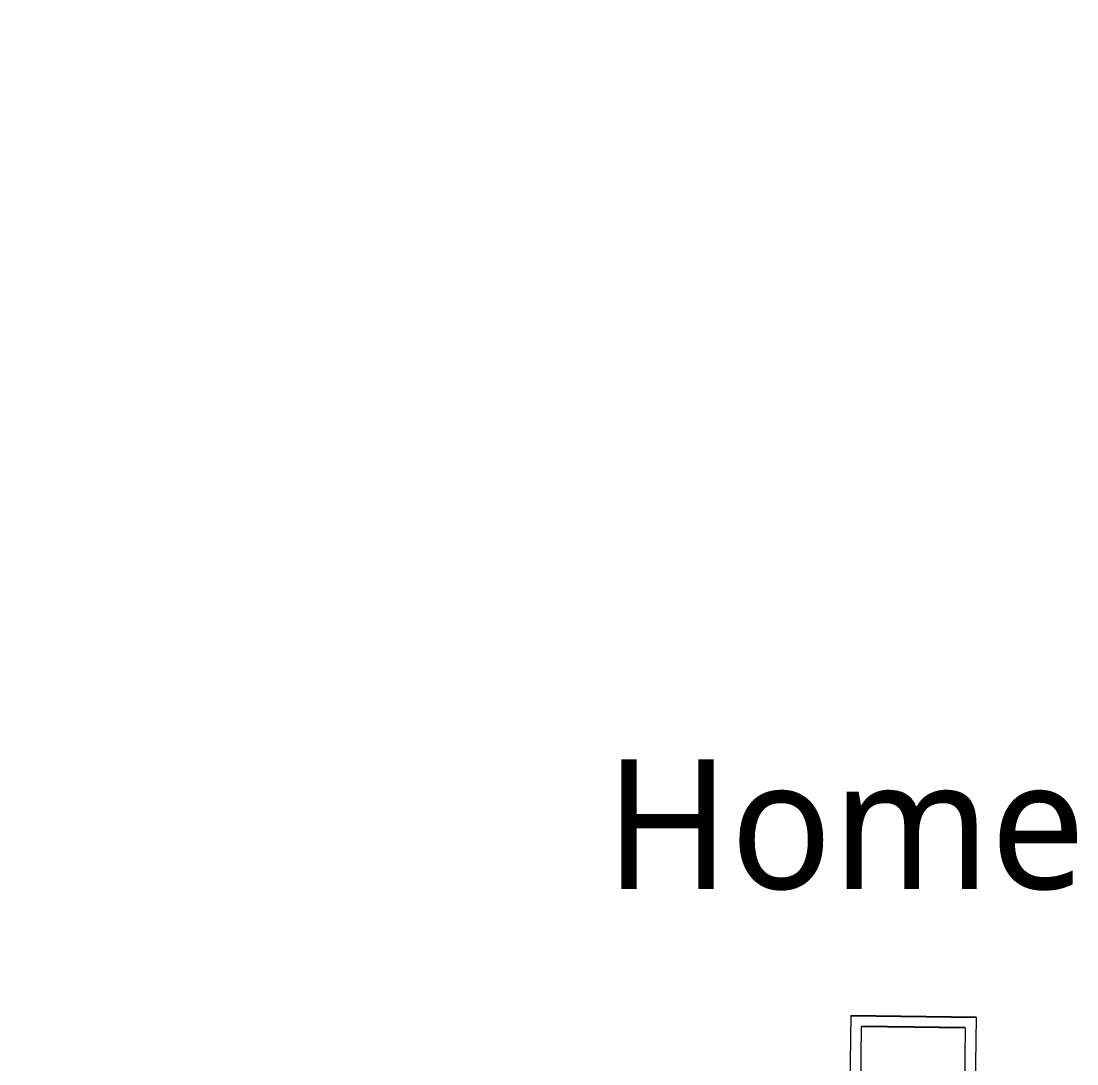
# Model space of a CAD drawing. Extents: x -13328 to 38686, y -10157 to 7853.
# Drawn here: x -8136 to -7647.5, y 4102.5 to 4585 of the extents above; entities that cross this region are included whole.
import ezdxf

# ---------------------------------------------------------------- set-up
doc = ezdxf.new("R2010")
doc.units = 0
doc.header["$LTSCALE"] = 1.5
doc.header["$MEASUREMENT"] = 0
doc.layers.get('0').update_dxf_attribs({"color": 8})
doc.layers.get('DEFPOINTS').update_dxf_attribs({"color": 11})
for name, color, linetype in [('A-WALL-ext-exs', 2, 'Continuous'), ('Layer1', 1, 'Continuous'), ('TEXT9', 9, 'Continuous')]:
    doc.layers.add(name, color=color, linetype=linetype)
doc.styles.add('LUCIDA', font='l_10646.ttf')
doc.styles.add('ROMANS', font='ROMANS.shx', dxfattribs={"width": 0.7, "oblique": 15})
doc.dimstyles.new('Dim240.0', dxfattribs={"dimscale": 240, "dimtxt": 0.125, "dimasz": 0.09375, "dimexe": 0.09375, "dimexo": 0.0625, "dimgap": 0.03125, "dimtad": 1, "dimdec": 1, "dimlfac": 0.083333, "dimzin": 0, "dimdsep": 46, "dimtxsty": 'ROMANS', "dimblk1": 'ARCHTICK', "dimblk2": 'ARCHTICK', "dimsah": 1, "dimcen": 0.09375, "dimdle": 0.09375, "dimclrd": 256, "dimclre": 256, "dimclrt": 3, "dimadec": 4, "dimazin": 0, "dimtfac": 1, "dimtdec": 1, "dimtmove": 0, "dimatfit": 3, "dimldrblk": 'ARCHTICK', "dimfxl": 1, "dimtolj": 1, "dimtzin": 0, "dimarcsym": 0})

# ---------------------------------------------------------------- blocks, each defined once
blk = doc.blocks.new('_ARCHTICK')
at = {"color": 0, "linetype": 'ByBlock', "const_width": 0.15}
blk.add_lwpolyline([(-0.5, -0.5), (0.5, 0.5)], dxfattribs=at)
blk = doc.blocks.new('*D141')
at = {"layer": 'DEFPOINTS', "color": 0, "transparency": 16777216}
for p in [(-8690.22, 4584.99), (-8065.07, 3560.41), (-8463.29, 3306.37)]:
    blk.add_point(p, dxfattribs=at)
at = {"layer": 'Layer1', "lineweight": -2, "transparency": 16777216}
for p, q in [((-8702.87, 4576.92), (-9127.65, 4305.94)), ((-9120.78, 4337.01), (-8451.19, 3287.4)), ((-8077.72, 3552.34), (-8482.26, 3294.27))]:
    blk.add_line(p, q, dxfattribs=at)
at = {"layer": 'Layer1', "lineweight": -2, "transparency": 16777216, "xscale": 22.5, "yscale": 22.5, "zscale": 22.5}
for p, rotation in [((-9108.68, 4318.04), 122.5354359777797), ((-8463.29, 3306.37), 302.5354359777796)]:
    blk.add_blockref('_ARCHTICK', p, dxfattribs=dict(at, rotation=rotation))
at = {"layer": 'Layer1', "color": 3, "transparency": 16777216, "insert": (-8764.61, 3825.84), "char_height": 30, "attachment_point": 5, "rotation": 302.5354, "style": 'ROMANS'}
blk.add_mtext("\\A1;100.0'", dxfattribs=at)

msp = doc.modelspace()

# ---------------------------------------------------------------- linework, layer by layer
at = {"layer": 'A-WALL-ext-exs', "lineweight": 9}
for p, q in [((-7752.0097, 4124.8909), (-7752.4814, 4092.3943)), ((-7694.0158, 4124.0491), (-7694.4875, 4091.5525)), ((-7747.4819, 4092.3217), (-7747.0828, 4119.8188)), ((-7699.0879, 4119.1222), (-7699.487, 4091.6251))]:
    msp.add_line(p, q, dxfattribs=at)
at = {"layer": 'A-WALL-ext-exs'}
for p, q in [((-7752.0097, 4124.8909), (-7694.0158, 4124.0491)), ((-7699.0879, 4119.1222), (-7747.0828, 4119.8188))]:
    msp.add_line(p, q, dxfattribs=at)

# ---------------------------------------------------------------- texts
at = {"layer": 'TEXT9', "insert": (-8194.7774, 4243.4733), "char_height": 60, "attachment_point": 1, "style": 'LUCIDA'}
msp.add_mtext_dynamic_manual_height_columns('\\pxqc;Home', width=880.268011, gutter_width=1123084400416.28, heights=[394.7769], dxfattribs=at)

# ---------------------------------------------------------------- dimensions: what is measured, and where the dimension line sits
at = {"layer": 'Layer1'}
dim = msp.add_linear_dim(base=(-8463.2943, 3306.3683), p1=(-8690.225, 4584.9881), p2=(-8065.0731, 3560.4096), angle=302.535436, dimstyle='Dim240.0', override={"dimpost": "'"}, dxfattribs=at)
dim.commit()
dim.dimension.update_dxf_attribs({"geometry": '*D141', "text_midpoint": (-8764.6094, 3825.8413)})

doc.saveas('drawing.dxf')
